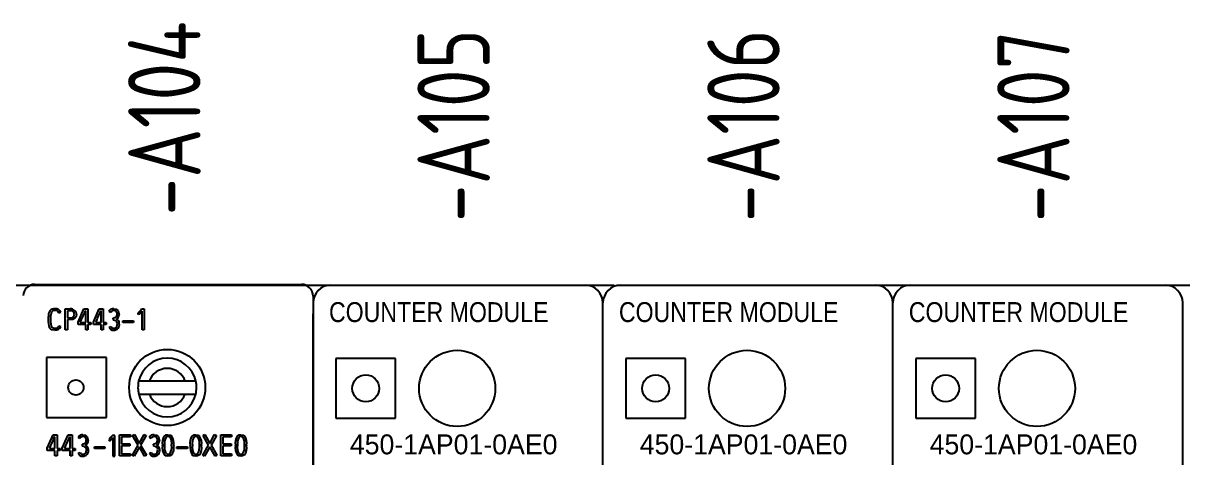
# Model space of a CAD drawing. Extents: x 430 to 1632, y -19 to 271.
# Drawn here: x 570.5 to 626.6, y 241.1 to 262.2 of the extents above; entities that cross this region are included whole.
import ezdxf
from ezdxf.enums import TextEntityAlignment as Align

# ---------------------------------------------------------------- set-up
doc = ezdxf.new("R2010")
doc.units = 0
doc.header["$LTSCALE"] = 5
doc.header["$MEASUREMENT"] = 0
doc.layers.get('0').update_dxf_attribs({"linetype": 'CONTINUOUS'})
doc.styles.add('DIN', font='DIN.shx', dxfattribs={"width": 0.85})

msp = doc.modelspace()

# ---------------------------------------------------------------- linework, layer by layer
at = {"color": 7, "linetype": 'Continuous'}
for p, q in [((514.272, 249.49), (599.075, 249.49)), ((585.366, 249.49), (597.687, 249.49)), ((599.245, 249.49), (684.048, 249.49)), ((599.386, 249.49), (611.708, 249.49)), ((613.407, 249.49), (625.728, 249.49)), ((598.537, 86.058), (598.537, 248.64)), ((598.537, 86.058), (598.537, 248.64)), ((612.557, 86.058), (612.557, 248.64)), ((612.557, 86.058), (612.557, 248.64)), ((626.578, 86.058), (626.578, 248.64)), ((584.516, 85.535), (584.516, 248.117)), ((585.621, 245.949), (585.621, 243.06)), ((588.51, 245.949), (585.621, 245.949)), ((588.51, 243.06), (588.51, 245.949)), ((599.641, 245.949), (599.641, 243.06)), ((602.53, 245.949), (599.641, 245.949)), ((602.53, 243.06), (602.53, 245.949)), ((613.662, 245.949), (613.662, 243.06)), ((616.551, 245.949), (613.662, 245.949)), ((616.551, 243.06), (616.551, 245.949)), ((585.621, 243.06), (588.51, 243.06)), ((599.641, 243.06), (602.53, 243.06)), ((613.662, 243.06), (616.551, 243.06))]:
    msp.add_line(p, q, dxfattribs=at)
for p, q in [((571.062, 249.533), (583.95, 249.533)), ((584.516, 248.966), (584.516, 177.561)), ((571.719, 247.725), (571.719, 247.988)), ((571.823, 247.99), (571.823, 247.724)), ((572.311, 248.167), (572.209, 248.145)), ((572.534, 248.346), (572.773, 248.346)), ((572.534, 247.336), (572.534, 248.346)), ((572.637, 248.255), (572.637, 247.919)), ((572.772, 248.255), (572.637, 248.255)), ((572.637, 247.919), (572.772, 247.919)), ((573.147, 247.712), (573.429, 248.346)), ((573.429, 248.346), (573.621, 248.346)), ((573.518, 248.25), (573.503, 248.25)), ((573.518, 247.685), (573.518, 248.25)), ((573.621, 248.346), (573.621, 247.685)), ((573.896, 247.712), (574.178, 248.346)), ((574.178, 248.346), (574.371, 248.346)), ((574.267, 248.25), (574.252, 248.25)), ((574.267, 247.685), (574.267, 248.25)), ((574.371, 248.346), (574.371, 247.685)), ((574.666, 248.22), (574.643, 248.226)), ((574.734, 248.182), (574.666, 248.22)), ((574.858, 247.809), (574.853, 247.9)), ((576.06, 248.146), (576.064, 248.155)), ((576.064, 248.076), (576.06, 248.146)), ((576.219, 248.33), (576.233, 248.346)), ((576.233, 248.346), (576.347, 248.346)), ((576.243, 247.336), (576.243, 248.235)), ((576.347, 248.346), (576.347, 247.336)), ((572.212, 247.532), (572.31, 247.501)), ((572.637, 247.336), (572.534, 247.336)), ((572.637, 247.828), (572.637, 247.336)), ((572.773, 247.828), (572.637, 247.828)), ((573.147, 247.595), (573.147, 247.712)), ((573.518, 247.595), (573.147, 247.595)), ((573.255, 247.69), (573.255, 247.685)), ((573.255, 247.685), (573.518, 247.685)), ((573.518, 247.336), (573.518, 247.595)), ((573.621, 247.336), (573.518, 247.336)), ((573.621, 247.685), (573.767, 247.685)), ((573.767, 247.595), (573.621, 247.595)), ((573.621, 247.595), (573.621, 247.336)), ((573.767, 247.685), (573.767, 247.595)), ((573.896, 247.595), (573.896, 247.712)), ((574.267, 247.595), (573.896, 247.595)), ((574.004, 247.69), (574.004, 247.685)), ((574.004, 247.685), (574.267, 247.685)), ((574.267, 247.336), (574.267, 247.595)), ((574.371, 247.336), (574.267, 247.336)), ((574.371, 247.685), (574.516, 247.685)), ((574.371, 247.595), (574.371, 247.336)), ((574.516, 247.595), (574.371, 247.595)), ((574.516, 247.685), (574.516, 247.595)), ((574.648, 247.462), (574.74, 247.497)), ((575.319, 247.776), (575.825, 247.776)), ((575.319, 247.685), (575.319, 247.776)), ((575.825, 247.685), (575.319, 247.685)), ((575.825, 247.776), (575.825, 247.685)), ((576.347, 247.336), (576.243, 247.336)), ((574.518, 245.992), (571.629, 245.992)), ((571.629, 245.992), (571.629, 243.103)), ((574.518, 243.103), (574.518, 245.992)), ((576.59, 244.848), (576.079, 244.848)), ((578.336, 244.848), (576.59, 244.848)), ((578.847, 244.848), (578.336, 244.848)), ((576.084, 244.225), (576.598, 244.225)), ((576.598, 244.225), (578.329, 244.225)), ((578.329, 244.225), (578.842, 244.225)), ((571.629, 243.103), (574.518, 243.103)), ((571.66, 241.619), (571.941, 242.254)), ((571.941, 242.254), (572.134, 242.254)), ((572.03, 242.157), (572.015, 242.157)), ((572.03, 241.593), (572.03, 242.157)), ((572.134, 242.254), (572.134, 241.593)), ((572.389, 241.619), (572.671, 242.254)), ((572.671, 242.254), (572.863, 242.254)), ((572.76, 242.157), (572.745, 242.157)), ((572.76, 241.593), (572.76, 242.157)), ((572.863, 242.254), (572.863, 241.593)), ((573.174, 242.128), (573.151, 242.134)), ((573.242, 242.089), (573.174, 242.128)), ((573.366, 241.717), (573.361, 241.808)), ((574.647, 242.043), (574.643, 242.034)), ((574.643, 242.034), (574.647, 241.964)), ((574.815, 242.234), (574.802, 242.218)), ((574.93, 242.234), (574.815, 242.234)), ((574.826, 242.123), (574.826, 241.224)), ((574.93, 241.224), (574.93, 242.234)), ((575.155, 242.254), (575.682, 242.254)), ((575.155, 241.244), (575.155, 242.254)), ((575.258, 242.163), (575.258, 241.826)), ((575.682, 242.163), (575.258, 242.163)), ((575.258, 241.826), (575.656, 241.826)), ((575.258, 241.736), (575.258, 241.334)), ((575.656, 241.736), (575.258, 241.736)), ((575.656, 241.826), (575.656, 241.736)), ((575.682, 242.254), (575.682, 242.163)), ((575.777, 241.269), (576.055, 241.764)), ((575.788, 242.231), (575.873, 242.274)), ((576.055, 241.764), (575.788, 242.231)), ((575.873, 242.274), (576.112, 241.846)), ((576.112, 241.846), (576.346, 242.274)), ((576.437, 242.23), (576.174, 241.763)), ((576.174, 241.763), (576.458, 241.271)), ((576.346, 242.274), (576.437, 242.23)), ((576.618, 242.128), (576.595, 242.134)), ((576.686, 242.089), (576.618, 242.128)), ((576.81, 241.717), (576.805, 241.808)), ((577.232, 241.74), (577.232, 241.755)), ((577.336, 241.756), (577.336, 241.74)), ((577.673, 241.74), (577.673, 241.756)), ((577.776, 241.755), (577.776, 241.74)), ((578.575, 241.74), (578.575, 241.755)), ((578.679, 241.756), (578.679, 241.74)), ((579.015, 241.74), (579.015, 241.756)), ((579.119, 241.755), (579.119, 241.74)), ((579.185, 241.269), (579.463, 241.764)), ((579.196, 242.231), (579.281, 242.274)), ((579.463, 241.764), (579.196, 242.231)), ((579.281, 242.274), (579.52, 241.846)), ((579.52, 241.846), (579.754, 242.274)), ((579.845, 242.23), (579.582, 241.763)), ((579.582, 241.763), (579.866, 241.271)), ((579.754, 242.274), (579.845, 242.23)), ((580.048, 241.244), (580.048, 242.254)), ((580.048, 242.254), (580.576, 242.254)), ((580.576, 242.163), (580.151, 242.163)), ((580.151, 242.163), (580.151, 241.826)), ((580.151, 241.826), (580.55, 241.826)), ((580.55, 241.736), (580.151, 241.736)), ((580.151, 241.736), (580.151, 241.334)), ((580.55, 241.826), (580.55, 241.736)), ((580.576, 242.254), (580.576, 242.163)), ((580.756, 241.74), (580.756, 241.755)), ((580.86, 241.756), (580.86, 241.74)), ((581.196, 241.74), (581.196, 241.756)), ((581.3, 241.755), (581.3, 241.74)), ((571.66, 241.503), (571.66, 241.619)), ((572.03, 241.503), (571.66, 241.503)), ((571.767, 241.598), (571.767, 241.593)), ((571.767, 241.593), (572.03, 241.593)), ((572.03, 241.244), (572.03, 241.503)), ((572.134, 241.244), (572.03, 241.244)), ((572.134, 241.593), (572.279, 241.593)), ((572.134, 241.503), (572.134, 241.244)), ((572.279, 241.503), (572.134, 241.503)), ((572.279, 241.593), (572.279, 241.503)), ((572.389, 241.503), (572.389, 241.619)), ((572.76, 241.503), (572.389, 241.503)), ((572.496, 241.598), (572.496, 241.593)), ((572.496, 241.593), (572.76, 241.593)), ((572.76, 241.244), (572.76, 241.503)), ((572.863, 241.244), (572.76, 241.244)), ((572.863, 241.593), (573.009, 241.593)), ((572.863, 241.503), (572.863, 241.244)), ((573.009, 241.503), (572.863, 241.503)), ((573.009, 241.593), (573.009, 241.503)), ((573.156, 241.37), (573.248, 241.405)), ((573.94, 241.593), (573.94, 241.684)), ((573.94, 241.684), (574.445, 241.684)), ((574.445, 241.593), (573.94, 241.593)), ((574.445, 241.684), (574.445, 241.593)), ((574.826, 241.224), (574.93, 241.224)), ((575.682, 241.244), (575.155, 241.244)), ((575.258, 241.334), (575.682, 241.334)), ((575.682, 241.334), (575.682, 241.244)), ((575.863, 241.227), (575.777, 241.269)), ((576.114, 241.681), (575.863, 241.227)), ((576.368, 241.227), (576.114, 241.681)), ((576.458, 241.271), (576.368, 241.227)), ((576.6, 241.37), (576.692, 241.405)), ((577.93, 241.684), (578.435, 241.684)), ((577.93, 241.593), (577.93, 241.684)), ((578.435, 241.593), (577.93, 241.593)), ((578.435, 241.684), (578.435, 241.593)), ((579.271, 241.227), (579.185, 241.269)), ((579.521, 241.681), (579.271, 241.227)), ((579.776, 241.227), (579.521, 241.681)), ((579.866, 241.271), (579.776, 241.227)), ((580.576, 241.244), (580.048, 241.244)), ((580.151, 241.334), (580.576, 241.334)), ((580.576, 241.334), (580.576, 241.244))]:
    msp.add_line(p, q)
at = {"flags": 128}
for points in [[(572.036, 248.268), (571.934, 248.256), (571.89, 248.23), (571.859, 248.19), (571.823, 247.99)], [(572.209, 248.145), (572.185, 248.206), (572.137, 248.25), (572.036, 248.268)], [(573.01, 247.91), (572.885, 247.842), (572.773, 247.828)], [(573.078, 248.081), (573.056, 247.978), (573.01, 247.91)], [(574.853, 247.9), (574.994, 247.958), (575.03, 248.006), (575.041, 248.065)], [(574.875, 248.359), (574.998, 248.337), (575.089, 248.253), (575.132, 248.063)], [(576.243, 248.235), (576.161, 248.122), (576.117, 248.088), (576.064, 248.076)], [(572.032, 247.323), (571.886, 247.343), (571.822, 247.38), (571.775, 247.437), (571.719, 247.725)], [(571.823, 247.724), (571.855, 247.509), (571.881, 247.461), (571.924, 247.428), (572.032, 247.414)], [(575.054, 247.646), (575.032, 247.72), (574.974, 247.773), (574.858, 247.809)], [(574.868, 247.414), (574.931, 247.421), (574.988, 247.449), (575.027, 247.499), (575.054, 247.646)], [(573.361, 241.808), (573.502, 241.866), (573.538, 241.914), (573.549, 241.973)], [(573.562, 241.554), (573.54, 241.628), (573.482, 241.68), (573.366, 241.717)], [(573.383, 242.266), (573.506, 242.244), (573.597, 242.161), (573.64, 241.971)], [(576.805, 241.808), (576.946, 241.866), (576.983, 241.914), (576.993, 241.973)], [(577.006, 241.554), (576.984, 241.628), (576.927, 241.68), (576.81, 241.717)], [(576.828, 242.266), (576.95, 242.244), (577.041, 242.161), (577.084, 241.971)], [(577.328, 242.202), (577.417, 242.255), (577.499, 242.266)], [(577.498, 242.176), (577.44, 242.165), (577.401, 242.139)], [(577.603, 242.139), (577.548, 242.17), (577.498, 242.176)], [(577.499, 242.266), (577.606, 242.248), (577.678, 242.202)], [(578.67, 242.202), (578.76, 242.255), (578.841, 242.266)], [(578.841, 242.176), (578.782, 242.165), (578.744, 242.139)], [(578.841, 242.266), (578.949, 242.248), (579.021, 242.202)], [(578.946, 242.139), (578.891, 242.17), (578.841, 242.176)], [(580.851, 242.202), (580.941, 242.255), (581.022, 242.266)], [(581.021, 242.176), (580.963, 242.165), (580.925, 242.139)], [(581.127, 242.139), (581.071, 242.17), (581.021, 242.176)], [(581.022, 242.266), (581.13, 242.248), (581.202, 242.202)], [(573.376, 241.321), (573.439, 241.329), (573.496, 241.357), (573.534, 241.407), (573.562, 241.554)], [(576.82, 241.321), (576.883, 241.329), (576.94, 241.357), (576.979, 241.407), (577.006, 241.554)], [(577.499, 241.231), (577.396, 241.249), (577.329, 241.295)], [(577.403, 241.357), (577.453, 241.327), (577.498, 241.321)], [(577.498, 241.321), (577.559, 241.331), (577.601, 241.357)], [(577.676, 241.295), (577.583, 241.241), (577.499, 241.231)], [(578.841, 241.231), (578.739, 241.249), (578.672, 241.295)], [(578.745, 241.357), (578.795, 241.327), (578.841, 241.321)], [(578.841, 241.321), (578.902, 241.331), (578.943, 241.357)], [(579.018, 241.295), (578.926, 241.241), (578.841, 241.231)], [(581.022, 241.231), (580.92, 241.249), (580.853, 241.295)], [(580.926, 241.357), (580.976, 241.327), (581.021, 241.321)], [(581.021, 241.321), (581.083, 241.331), (581.124, 241.357)], [(581.199, 241.295), (581.107, 241.241), (581.022, 241.231)]]:
    msp.add_lwpolyline(points, dxfattribs=at)
for centre, radius in [((577.463, 244.548), 1.841), ((573.045, 244.548), 0.368)]:
    msp.add_circle(centre, radius)
at = {"color": 7, "linetype": 'Continuous'}
for centre, radius in [((591.484, 244.505), 1.841), ((605.504, 244.505), 1.841), ((619.525, 244.505), 1.841), ((587.065, 244.505), 0.651), ((601.086, 244.505), 0.651), ((615.106, 244.505), 0.651)]:
    msp.add_circle(centre, radius, dxfattribs=at)
for centre, radius, start, end in [((571.062, 248.966), 0.567, 134.9627, 177.4343), ((571.062, 248.966), 0.566, 90, 134.9595), ((583.95, 248.966), 0.566, 0, 90), ((572.02, 248.051), 0.308, 87.1034, 191.9776), ((572.069, 248.113), 0.248, 12.5635, 97.6446), ((572.788, 248.07), 0.186, 3.32, 94.9302), ((572.799, 248.092), 0.176, 261.3657, 356.3177), ((572.798, 248.067), 0.28, 2.9062, 94.9812), ((492.878, 283.667), 88.061, 335.88633, 336.28479), ((493.617, 283.672), 88.072, 335.88637, 336.28477), ((574.857, 248.121), 0.238, 85.5782, 153.8687), ((574.869, 248.12), 0.149, 87.5693, 155.3891), ((574.876, 248.099), 0.169, 348.2055, 90.0809), ((574.923, 248.056), 0.209, 289.2614, 1.9574), ((577.661, 246.905), 2.028, 135.317, 141.9188), ((572.052, 247.579), 0.167, 262.8775, 343.4899), ((572.061, 247.585), 0.263, 263.6664, 341.3782), ((574.841, 247.525), 0.203, 197.9445, 277.5161), ((574.858, 247.539), 0.125, 199.2107, 274.3346), ((574.877, 247.595), 0.273, 268.1519, 10.7164), ((574.916, 247.643), 0.229, 0.9257, 70.6339), ((577.463, 244.548), 1.416, 12.2525, 167.7475), ((577.463, 244.548), 0.923, 18.9954, 161.0046), ((577.463, 244.548), 1.416, 167.7475, 193.1663), ((577.463, 244.548), 1.416, 346.8337, 12.2525), ((577.463, 244.548), 1.416, 193.1663, 346.8337), ((577.463, 244.548), 0.923, 200.4478, 339.5522), ((491.416, 277.563), 88.033, 335.88627, 336.28485), ((492.138, 277.567), 88.041, 335.88629, 336.28483), ((573.365, 242.029), 0.238, 85.5782, 153.8687), ((573.377, 242.027), 0.149, 87.5698, 155.3888), ((573.384, 242.007), 0.169, 348.2057, 90.0807), ((573.431, 241.964), 0.209, 289.2615, 1.9574), ((573.424, 241.55), 0.229, 0.9257, 70.6338), ((575.747, 241.23), 1.368, 133.7223, 143.5135), ((574.6, 242.197), 0.237, 281.2676, 341.887), ((576.809, 242.029), 0.238, 85.5782, 153.8687), ((576.821, 242.027), 0.149, 87.5698, 155.3888), ((576.828, 242.007), 0.169, 348.2057, 90.0807), ((576.875, 241.964), 0.209, 289.2615, 1.9575), ((576.868, 241.55), 0.229, 0.9257, 70.6338), ((577.782, 241.871), 0.561, 143.959, 191.926), ((577.826, 241.636), 0.602, 170.0389, 214.4777), ((577.891, 241.639), 0.564, 169.6833, 210.0151), ((577.948, 241.848), 0.619, 152.0261, 188.6178), ((577.1, 241.649), 0.58, 329.7103, 9.0102), ((577.159, 241.861), 0.524, 348.45, 32.0692), ((577.252, 241.625), 0.537, 322.1138, 12.415), ((577.19, 241.861), 0.595, 349.8253, 34.935), ((579.124, 241.871), 0.561, 143.959, 191.926), ((579.168, 241.636), 0.602, 170.0389, 214.4776), ((579.234, 241.639), 0.564, 169.6833, 210.0151), ((579.291, 241.848), 0.619, 152.0261, 188.6179), ((578.442, 241.649), 0.58, 329.7103, 9.0102), ((578.502, 241.861), 0.524, 348.45, 32.0692), ((578.595, 241.625), 0.537, 322.1138, 12.415), ((578.533, 241.861), 0.595, 349.8253, 34.935), ((581.305, 241.871), 0.561, 143.959, 191.926), ((581.349, 241.636), 0.602, 170.0389, 214.4777), ((581.415, 241.639), 0.564, 169.6831, 210.0152), ((581.472, 241.848), 0.619, 152.026, 188.618), ((580.623, 241.649), 0.58, 329.71, 9.0105), ((580.683, 241.861), 0.524, 348.45, 32.0692), ((580.776, 241.625), 0.537, 322.1139, 12.415), ((580.714, 241.861), 0.595, 349.8254, 34.9349), ((573.349, 241.432), 0.203, 197.9447, 277.5159), ((573.366, 241.446), 0.125, 199.2109, 274.3345), ((573.384, 241.503), 0.273, 268.1521, 10.7162), ((576.793, 241.432), 0.203, 197.9447, 277.5159), ((576.81, 241.446), 0.125, 199.2109, 274.3345), ((576.829, 241.503), 0.273, 268.1521, 10.7162)]:
    msp.add_arc(centre, radius, start, end)
for centre, start, end in [((585.366, 248.64), 90, 180), ((597.687, 248.64), 0, 90), ((599.386, 248.64), 90, 180), ((611.708, 248.64), 0, 90), ((613.407, 248.64), 90, 180), ((625.728, 248.64), 0, 90)]:
    msp.add_arc(centre, 0.85, start, end, dxfattribs=at)

# ---------------------------------------------------------------- texts
at = {"color": 3, "style": 'DIN', "width": 0.8}
for s, p in [('-A104', (579.072, 252.861)), ('-A105', (593.061, 252.544)), ('-A106', (607.081, 252.544)), ('-A107', (621.102, 252.544))]:
    msp.add_text(s, height=3.5, rotation=90, dxfattribs=at).set_placement(p)
at = {"color": 7, "linetype": 'Continuous'}
for s, width, p, p2 in [('COUNTER MODULE', 0.80662, (585.286, 247.711), (595.903, 247.711)), ('COUNTER MODULE', 0.80662, (599.307, 247.711), (609.923, 247.711)), ('COUNTER MODULE', 0.80662, (613.327, 247.711), (623.944, 247.711)), ('450-1AP01-0AE0', 0.84556, (586.293, 241.317), (596.336, 241.317)), ('450-1AP01-0AE0', 0.84556, (600.314, 241.317), (610.357, 241.317)), ('450-1AP01-0AE0', 0.84556, (614.334, 241.317), (624.377, 241.317))]:
    msp.add_text(s, height=0.96303, dxfattribs=dict(at, width=width)).set_placement(p, p2, align=Align.FIT)

doc.saveas('drawing.dxf')
